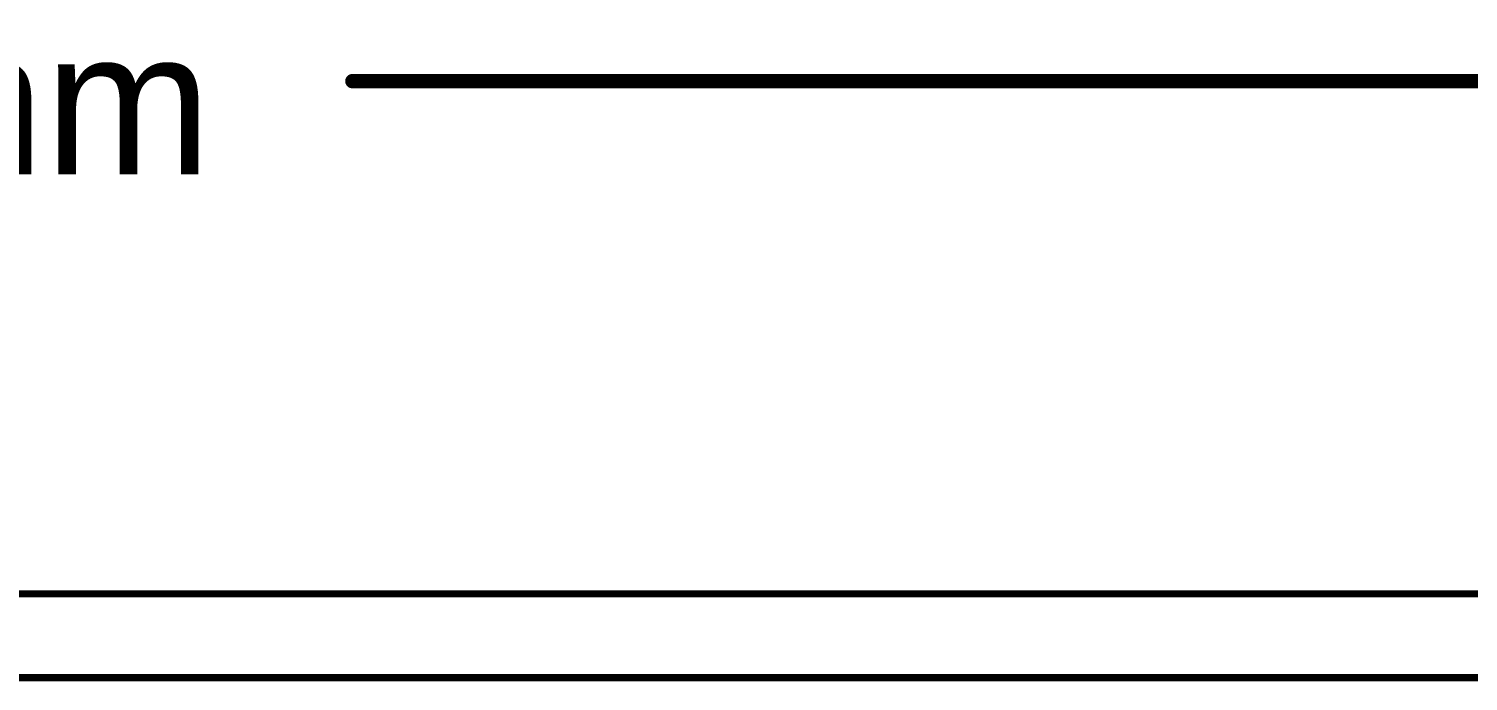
# Model space of a CAD drawing. Header units: inches. Extents: x -2 to 5376, y -4 to 5426.
# Drawn here: x 72.01 to 97.49, y 101.13 to 112.69 of the extents above; entities that cross this region are included whole.
import ezdxf

# ---------------------------------------------------------------- set-up
doc = ezdxf.new("R2010")
doc.units = ezdxf.units.IN
doc.layers.add('Dimension', color=6, linetype='Continuous')
doc.layers.add('Top Overlay', color=2, linetype='Continuous')
doc.styles.add('Arial', font='', dxfattribs={"height": 0.2})
doc.styles.get('Arial').set_extended_font_data('Arial')

# ---------------------------------------------------------------- blocks, each defined once
blk = doc.blocks.new('DB2ERM_5_08_12P_GN_128')
at = {"layer": 'Top Overlay', "const_width": 0.127}
for points in [[(30.48, -8.516), (-30.48, -8.516)], [(35.636, -10), (-35.636, -10)]]:
    blk.add_lwpolyline(points, dxfattribs=at)

msp = doc.modelspace()

# ---------------------------------------------------------------- linework, layer by layer
at = {"layer": 'Dimension', "const_width": 0.254}
msp.add_lwpolyline([(77.74, 111.76), (138.43, 111.76)], dxfattribs=at)
at = {"layer": 'Dimension', "const_width": 0.127}
msp.add_lwpolyline([(77.677, 111.76, 1), (77.804, 111.76, 1)], format="xyb", close=True, dxfattribs=at)

# ---------------------------------------------------------------- block references
at = {"rotation": 180}
msp.add_blockref('DB2ERM_5_08_12P_GN_128', (67.465, 92.679), dxfattribs=at)

# ---------------------------------------------------------------- texts
at = {"layer": 'Dimension', "style": 'Arial'}
msp.add_text('140.00mm', height=2.54, dxfattribs=at).set_placement((58.485, 110.109))

doc.saveas('drawing.dxf')
